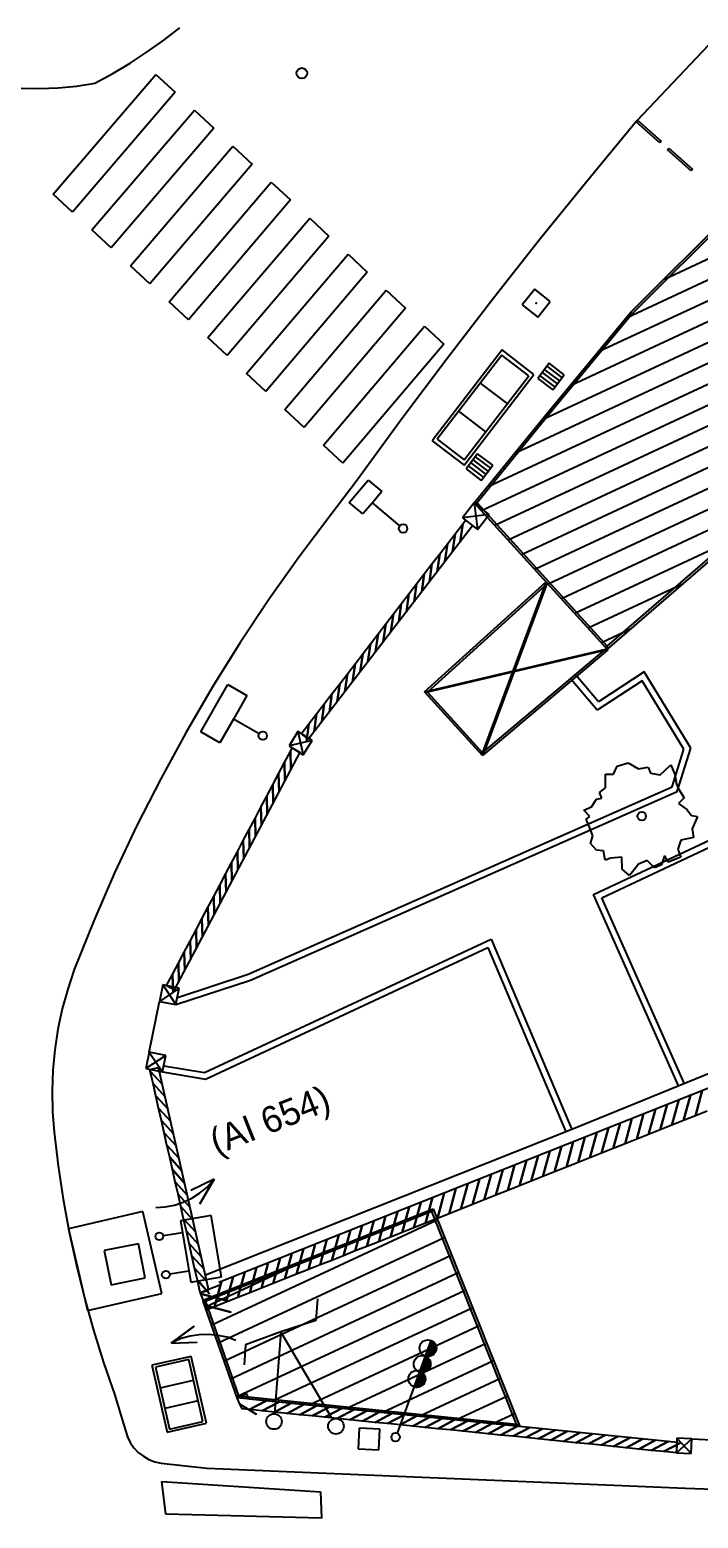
# Model space of a CAD drawing. Extents: x -215 to 206, y -120 to -34.
# Drawn here: x -129.6 to -116.89, y -83.62 to -55.29 of the extents above; entities that cross this region are included whole.
import ezdxf
from ezdxf.enums import TextEntityAlignment as Align

# ---------------------------------------------------------------- set-up
doc = ezdxf.new("R2010")
doc.units = 0
doc.header["$MEASUREMENT"] = 0
doc.layers.add('TOP$BATI', color=7, linetype='CONTINUOUS')
doc.styles.add('txt', font='TXT', dxfattribs={"height": 0.2})

msp = doc.modelspace()

# ---------------------------------------------------------------- linework, layer by layer
at = {"layer": 'TOP$BATI', "color": 7, "linetype": 'Continuous'}
for p, q in [((-112.77, -51.422, 999.079), (-118.055, -57.025, 999.079)), ((-127.364, -55.713, 999.996), (-127.048, -55.489, 999.996)), ((-127.048, -55.489, 999.996), (-126.742, -55.252, 999.996)), ((-127.689, -55.924, 999.996), (-127.364, -55.713, 999.996)), ((-128.021, -56.123, 999.996), (-127.689, -55.924, 999.996)), ((-129.154, -58.418, 991.352), (-127.198, -56.14, 991.352)), ((-129.059, -56.396, 999.996), (-128.709, -56.363, 999.996)), ((-128.709, -56.363, 999.996), (-128.361, -56.308, 999.996)), ((-128.361, -56.308, 999.996), (-128.021, -56.123, 999.996)), ((-127.198, -56.14, 991.352), (-126.833, -56.481, 991.352)), ((-118.173, -60.669, 991.352), (-113.8, -56.295, 991.352)), ((-113.801, -56.352, 991.352), (-118.143, -60.696, 991.352)), ((-129.763, -56.399, 999.996), (-129.411, -56.408, 999.996)), ((-129.411, -56.408, 999.996), (-129.059, -56.396, 999.996)), ((-126.833, -56.481, 991.352), (-128.786, -58.76, 991.352)), ((-117.53, -60.035, 991.352), (-110.12, -56.58, 991.352)), ((-128.419, -59.101, 991.352), (-126.467, -56.823, 991.352)), ((-126.467, -56.823, 991.352), (-126.101, -57.164, 991.352)), ((-118.24, -60.764, 991.352), (-109.938, -56.893, 991.352)), ((-126.101, -57.164, 991.352), (-128.051, -59.443, 991.352)), ((-118.055, -57.025, 999.079), (-118.976, -58.137, 999.079)), ((-118.773, -61.41, 991.352), (-109.757, -57.205, 991.352)), ((-118.068, -57.04, 999.506), (-118.041, -57.011, 999.506)), ((-117.62, -57.44, 999.506), (-118.068, -57.04, 999.506)), ((-118.041, -57.011, 999.506), (-117.594, -57.41, 999.506)), ((-117.594, -57.41, 999.506), (-117.62, -57.44, 999.506)), ((-127.684, -59.784, 991.352), (-125.736, -57.506, 991.352)), ((-125.736, -57.506, 991.352), (-125.37, -57.847, 991.352)), ((-119.306, -62.055, 991.352), (-109.576, -57.518, 991.352)), ((-117.471, -57.573, 996.709), (-117.444, -57.543, 996.709)), ((-117.023, -57.972, 996.709), (-117.471, -57.573, 996.709)), ((-117.444, -57.543, 996.709), (-116.996, -57.942, 996.709)), ((-125.37, -57.847, 991.352), (-127.317, -60.126, 991.352)), ((-119.839, -62.701, 991.352), (-109.727, -57.985, 991.352)), ((-116.996, -57.942, 996.709), (-117.023, -57.972, 996.709)), ((-126.949, -60.467, 991.352), (-125.005, -58.188, 991.352)), ((-125.005, -58.188, 991.352), (-124.639, -58.53, 991.352)), ((-118.976, -58.137, 999.079), (-119.884, -59.26, 999.079)), ((-128.786, -58.76, 991.352), (-129.154, -58.418, 991.352)), ((-124.639, -58.53, 991.352), (-126.582, -60.809, 991.352)), ((-126.214, -61.15, 991.352), (-124.274, -58.873, 991.352)), ((-124.274, -58.873, 991.352), (-123.911, -59.216, 991.352)), ((-120.36, -63.341, 991.352), (-110.511, -58.748, 991.352)), ((-128.051, -59.443, 991.352), (-128.419, -59.101, 991.352)), ((-123.911, -59.216, 991.352), (-125.847, -61.491, 991.352)), ((-119.884, -59.26, 999.079), (-120.777, -60.394, 999.079)), ((-125.48, -61.833, 991.352), (-123.547, -59.559, 991.352)), ((-123.547, -59.559, 991.352), (-123.183, -59.903, 991.352)), ((-120.881, -63.981, 991.352), (-111.295, -59.511, 991.352)), ((-127.317, -60.126, 991.352), (-127.684, -59.784, 991.352)), ((-123.183, -59.903, 991.352), (-125.112, -62.174, 991.352)), ((-120.995, -64.431, 991.352), (-111.252, -59.888, 991.352)), ((-124.745, -62.516, 991.352), (-122.819, -60.246, 991.352)), ((-122.819, -60.246, 991.352), (-122.456, -60.59, 991.352)), ((-120.742, -64.711, 991.352), (-111.118, -60.223, 991.352)), ((-119.997, -60.226, 999.755), (-120.234, -60.523, 999.755)), ((-119.7, -60.464, 999.755), (-119.997, -60.226, 999.755)), ((-126.582, -60.809, 991.352), (-126.949, -60.467, 991.352)), ((-122.456, -60.59, 991.352), (-124.378, -62.857, 991.352)), ((-120.777, -60.394, 999.079), (-121.656, -61.539, 999.079)), ((-120.488, -64.99, 991.352), (-110.984, -60.558, 991.352)), ((-120.234, -60.523, 999.755), (-119.938, -60.761, 999.755)), ((-119.938, -60.761, 999.755), (-119.7, -60.464, 999.755)), ((-120.235, -65.269, 991.352), (-110.85, -60.892, 991.352)), ((-119.81, -62.651, 991.352), (-118.173, -60.669, 991.352)), ((-118.143, -60.696, 991.352), (-119.779, -62.677, 991.352)), ((-118.173, -60.669, 991.352), (-118.143, -60.696, 991.352)), ((-118.143, -60.696, 991.352), (-118.173, -60.669, 991.352)), ((-125.847, -61.491, 991.352), (-126.214, -61.15, 991.352)), ((-124.01, -63.199, 991.352), (-122.092, -60.933, 991.352)), ((-122.092, -60.933, 991.352), (-121.728, -61.276, 991.352)), ((-121.728, -61.276, 991.352), (-123.643, -63.54, 991.352)), ((-120.616, -61.384, 999.741), (-121.945, -63.112, 999.741)), ((-120.013, -61.848, 999.741), (-120.616, -61.384, 999.741)), ((-119.982, -65.548, 991.352), (-110.716, -61.227, 991.352)), ((-121.656, -61.539, 999.079), (-122.521, -62.695, 999.079)), ((-120.621, -61.482, 999.741), (-121.851, -63.082, 999.741)), ((-120.106, -61.878, 999.741), (-120.621, -61.482, 999.741)), ((-119.722, -61.637, 999.809), (-119.94, -61.926, 999.809)), ((-119.521, -61.971, 999.809), (-119.81, -61.753, 999.809)), ((-119.766, -61.695, 999.809), (-119.477, -61.913, 999.809)), ((-119.434, -61.855, 999.809), (-119.722, -61.637, 999.809)), ((-125.112, -62.174, 991.352), (-125.48, -61.833, 991.352)), ((-121.341, -63.575, 999.741), (-120.013, -61.848, 999.741)), ((-121.336, -63.478, 999.741), (-120.106, -61.878, 999.741)), ((-121.031, -62.015, 999.741), (-120.516, -62.411, 999.741)), ((-119.94, -61.926, 999.809), (-119.652, -62.144, 999.809)), ((-119.62, -62.077, 999.809), (-119.897, -61.868, 999.809)), ((-119.853, -61.81, 999.809), (-119.576, -62.02, 999.809)), ((-119.652, -62.144, 999.809), (-119.434, -61.855, 999.809)), ((-124.378, -62.857, 991.352), (-124.745, -62.516, 991.352)), ((-120.926, -62.944, 999.741), (-121.441, -62.548, 999.741)), ((-122.521, -62.695, 999.079), (-123.372, -63.862, 999.079)), ((-121.146, -64.294, 991.352), (-119.81, -62.651, 991.352)), ((-119.779, -62.677, 991.352), (-121.093, -64.292, 991.352)), ((-119.81, -62.651, 991.352), (-119.779, -62.677, 991.352)), ((-119.779, -62.677, 991.352), (-119.81, -62.651, 991.352)), ((-121.945, -63.112, 999.741), (-121.341, -63.575, 999.741)), ((-121.851, -63.082, 999.741), (-121.336, -63.478, 999.741)), ((-123.643, -63.54, 991.352), (-124.01, -63.199, 991.352)), ((-121.083, -63.36, 999.831), (-121.301, -63.649, 999.831)), ((-121.126, -63.417, 999.831), (-120.837, -63.635, 999.831)), ((-120.794, -63.578, 999.831), (-121.083, -63.36, 999.831)), ((-119.729, -65.827, 991.352), (-114.22, -63.259, 991.352)), ((-114.195, -63.244, 991.352), (-118.62, -67.078, 991.352)), ((-118.617, -67.023, 991.352), (-114.179, -63.177, 991.352)), ((-121.301, -63.649, 999.831), (-121.012, -63.867, 999.831)), ((-120.98, -63.8, 999.831), (-121.257, -63.591, 999.831)), ((-121.213, -63.533, 999.831), (-120.936, -63.742, 999.831)), ((-120.881, -63.693, 999.831), (-121.17, -63.475, 999.831)), ((-121.012, -63.867, 999.831), (-120.794, -63.578, 999.831)), ((-123.372, -63.862, 999.079), (-123.875, -64.525, 999.079)), ((-123.522, -64.287, 999.861), (-123.161, -63.859, 999.861)), ((-123.161, -63.859, 999.861), (-122.901, -64.078, 999.861)), ((-123.262, -64.506, 999.861), (-123.522, -64.287, 999.861)), ((-123.081, -64.292, 999.861), (-123.262, -64.506, 999.861)), ((-122.901, -64.078, 999.861), (-123.081, -64.292, 999.861)), ((-122.561, -64.73, 999.861), (-123.081, -64.292, 999.861)), ((-121.146, -64.294, 999.913), (-121.37, -64.577, 999.913)), ((-121.146, -64.294, 991.352), (-121.093, -64.292, 991.352)), ((-121.093, -64.292, 991.352), (-121.146, -64.294, 991.352)), ((-120.863, -64.518, 999.913), (-121.146, -64.294, 999.913)), ((-121.146, -64.294, 999.913), (-121.087, -64.801, 999.913)), ((-118.62, -67.078, 991.352), (-121.146, -64.294, 991.352)), ((-121.093, -64.292, 991.352), (-118.617, -67.023, 991.352)), ((-119.476, -66.106, 991.352), (-115.213, -64.118, 991.352)), ((-123.875, -64.525, 999.079), (-124.475, -65.321, 999.079)), ((-120.863, -64.518, 999.913), (-121.37, -64.577, 999.913)), ((-121.37, -64.577, 999.913), (-121.087, -64.801, 999.913)), ((-121.087, -64.801, 999.913), (-120.863, -64.518, 999.913)), ((-121.087, -64.801, 999.913), (-120.863, -64.518, 999.913)), ((-124.302, -68.791, 999.953), (-121.179, -64.728, 999.953)), ((-121.511, -64.882, 999.953), (-121.365, -64.691, 999.953)), ((-121.365, -64.691, 999.953), (-121.413, -65.033, 999.953)), ((-121.413, -65.033, 999.953), (-121.365, -64.691, 999.953)), ((-121.365, -64.691, 999.953), (-121.314, -64.624, 999.953)), ((-121.314, -64.624, 999.913), (-121.179, -64.728, 999.913)), ((-121.804, -65.262, 999.953), (-121.658, -65.072, 999.953)), ((-121.658, -65.072, 999.953), (-121.706, -65.413, 999.953)), ((-121.706, -65.413, 999.953), (-121.658, -65.072, 999.953)), ((-121.658, -65.072, 999.953), (-121.511, -64.882, 999.953)), ((-121.511, -64.882, 999.953), (-121.56, -65.223, 999.953)), ((-121.56, -65.223, 999.953), (-121.511, -64.882, 999.953)), ((-119.223, -66.386, 991.352), (-116.205, -64.979, 991.352)), ((-124.475, -65.321, 999.079), (-125.051, -66.134, 999.079)), ((-121.95, -65.452, 999.953), (-121.804, -65.262, 999.953)), ((-121.804, -65.262, 999.953), (-121.852, -65.604, 999.953)), ((-121.852, -65.604, 999.953), (-121.804, -65.262, 999.953)), ((-122.243, -65.833, 999.953), (-122.097, -65.643, 999.953)), ((-122.097, -65.643, 999.953), (-122.145, -65.984, 999.953)), ((-122.145, -65.984, 999.953), (-122.097, -65.643, 999.953)), ((-122.097, -65.643, 999.953), (-121.95, -65.452, 999.953)), ((-121.95, -65.452, 999.953), (-121.998, -65.794, 999.953)), ((-121.998, -65.794, 999.953), (-121.95, -65.452, 999.953)), ((-122.389, -66.023, 999.953), (-122.243, -65.833, 999.953)), ((-122.243, -65.833, 999.953), (-122.291, -66.175, 999.953)), ((-122.291, -66.175, 999.953), (-122.243, -65.833, 999.953)), ((-122.09, -67.893, 991.352), (-119.781, -65.799, 991.352)), ((-119.754, -65.828, 991.352), (-122.033, -67.896, 991.352)), ((-120.998, -69.074, 991.352), (-119.776, -65.81, 991.352)), ((-119.758, -65.817, 991.352), (-120.979, -69.081, 991.352)), ((-119.781, -65.799, 991.352), (-119.754, -65.828, 991.352)), ((-119.776, -65.81, 991.352), (-119.758, -65.817, 991.352)), ((-118.969, -66.665, 991.352), (-117.198, -65.839, 991.352)), ((-125.051, -66.134, 999.079), (-125.603, -66.963, 999.079)), ((-122.681, -66.404, 999.953), (-122.535, -66.214, 999.953)), ((-122.535, -66.214, 999.953), (-122.583, -66.555, 999.953)), ((-122.583, -66.555, 999.953), (-122.535, -66.214, 999.953)), ((-122.535, -66.214, 999.953), (-122.389, -66.023, 999.953)), ((-122.389, -66.023, 999.953), (-122.437, -66.365, 999.953)), ((-122.437, -66.365, 999.953), (-122.389, -66.023, 999.953)), ((-122.828, -66.594, 999.953), (-122.681, -66.404, 999.953)), ((-122.681, -66.404, 999.953), (-122.73, -66.745, 999.953)), ((-122.73, -66.745, 999.953), (-122.681, -66.404, 999.953)), ((-123.12, -66.975, 999.953), (-122.974, -66.785, 999.953)), ((-122.974, -66.785, 999.953), (-123.022, -67.126, 999.953)), ((-123.022, -67.126, 999.953), (-122.974, -66.785, 999.953)), ((-122.974, -66.785, 999.953), (-122.828, -66.594, 999.953)), ((-122.828, -66.594, 999.953), (-122.876, -66.936, 999.953)), ((-122.876, -66.936, 999.953), (-122.828, -66.594, 999.953)), ((-118.716, -66.944, 991.352), (-118.19, -66.699, 991.352)), ((-125.603, -66.963, 999.079), (-126.13, -67.809, 999.079)), ((-123.267, -67.165, 999.953), (-123.12, -66.975, 999.953)), ((-123.12, -66.975, 999.953), (-123.168, -67.316, 999.953)), ((-123.168, -67.316, 999.953), (-123.12, -66.975, 999.953)), ((-122.064, -67.885, 991.352), (-118.622, -67.069, 991.352)), ((-118.618, -67.088, 991.352), (-122.059, -67.904, 991.352)), ((-118.607, -67.094, 991.352), (-120.99, -69.105, 991.352)), ((-120.987, -69.05, 991.352), (-118.633, -67.063, 991.352)), ((-118.633, -67.063, 991.352), (-118.607, -67.094, 991.352)), ((-118.622, -67.069, 991.352), (-118.618, -67.088, 991.352)), ((-118.62, -67.078, 991.352), (-118.617, -67.023, 991.352)), ((-118.617, -67.023, 991.352), (-118.62, -67.078, 991.352)), ((-123.559, -67.546, 999.953), (-123.413, -67.355, 999.953)), ((-123.413, -67.355, 999.953), (-123.461, -67.697, 999.953)), ((-123.461, -67.697, 999.953), (-123.413, -67.355, 999.953)), ((-123.413, -67.355, 999.953), (-123.267, -67.165, 999.953)), ((-123.267, -67.165, 999.953), (-123.315, -67.507, 999.953)), ((-123.315, -67.507, 999.953), (-123.267, -67.165, 999.953)), ((-123.705, -67.736, 999.953), (-123.559, -67.546, 999.953)), ((-123.559, -67.546, 999.953), (-123.607, -67.887, 999.953)), ((-123.607, -67.887, 999.953), (-123.559, -67.546, 999.953)), ((-118.807, -68.24, 1000.041), (-119.302, -67.654, 1000.041)), ((-118.784, -68.082, 1000.041), (-119.21, -67.577, 1000.041)), ((-117.953, -67.68, 1000.041), (-118.807, -68.24, 1000.041)), ((-117.915, -67.512, 1000.041), (-118.784, -68.082, 1000.041)), ((-117.16, -68.979, 1000.041), (-117.953, -67.68, 1000.041)), ((-117.03, -68.963, 1000.041), (-117.915, -67.512, 1000.041)), ((-126.13, -67.809, 999.079), (-126.632, -68.669, 999.079)), ((-126.348, -68.654, 999.932), (-125.832, -67.75, 999.932)), ((-125.832, -67.75, 999.932), (-125.468, -67.958, 999.932)), ((-125.468, -67.958, 999.932), (-125.725, -68.41, 999.932)), ((-123.998, -68.117, 999.953), (-123.852, -67.926, 999.953)), ((-123.852, -67.926, 999.953), (-123.9, -68.268, 999.953)), ((-123.9, -68.268, 999.953), (-123.852, -67.926, 999.953)), ((-123.852, -67.926, 999.953), (-123.705, -67.736, 999.953)), ((-123.705, -67.736, 999.953), (-123.753, -68.077, 999.953)), ((-123.753, -68.077, 999.953), (-123.705, -67.736, 999.953)), ((-122.033, -67.896, 991.352), (-122.09, -67.893, 991.352)), ((-120.99, -69.105, 991.352), (-122.09, -67.893, 991.352)), ((-122.09, -67.893, 991.352), (-122.033, -67.896, 991.352)), ((-122.059, -67.904, 991.352), (-122.064, -67.885, 991.352)), ((-122.033, -67.896, 991.352), (-120.987, -69.05, 991.352)), ((-124.144, -68.307, 999.953), (-123.998, -68.117, 999.953)), ((-123.998, -68.117, 999.953), (-124.046, -68.458, 999.953)), ((-124.046, -68.458, 999.953), (-123.998, -68.117, 999.953)), ((-125.725, -68.41, 999.932), (-125.983, -68.862, 999.932)), ((-125.239, -68.688, 999.932), (-125.725, -68.41, 999.932)), ((-124.437, -68.687, 999.953), (-124.29, -68.497, 999.953)), ((-124.29, -68.497, 999.953), (-124.338, -68.839, 999.953)), ((-124.338, -68.839, 999.953), (-124.29, -68.497, 999.953)), ((-124.29, -68.497, 999.953), (-124.144, -68.307, 999.953)), ((-124.144, -68.307, 999.953), (-124.192, -68.648, 999.953)), ((-124.192, -68.648, 999.953), (-124.144, -68.307, 999.953)), ((-126.632, -68.669, 999.079), (-127.109, -69.544, 999.079)), ((-125.983, -68.862, 999.932), (-126.348, -68.654, 999.932)), ((-124.499, -68.648, 999.953), (-124.668, -68.919, 999.953)), ((-124.229, -68.817, 999.953), (-124.668, -68.919, 999.953)), ((-124.229, -68.817, 999.953), (-124.499, -68.648, 999.953)), ((-124.499, -68.648, 999.953), (-124.398, -69.087, 999.953)), ((-124.437, -68.687, 999.953), (-124.302, -68.791, 999.953)), ((-124.398, -69.087, 999.953), (-124.229, -68.817, 999.953)), ((-124.398, -69.087, 999.953), (-124.229, -68.817, 999.953)), ((-126.846, -73.561, 1000.041), (-124.458, -69.038, 1000.041)), ((-124.755, -69.237, 1000.041), (-124.643, -69.025, 1000.041)), ((-124.668, -68.919, 999.953), (-124.398, -69.087, 999.953)), ((-124.643, -69.025, 1000.041), (-124.608, -68.959, 1000.041)), ((-124.643, -69.025, 1000.041), (-124.632, -69.369, 1000.041)), ((-124.632, -69.369, 1000.041), (-124.643, -69.025, 1000.041)), ((-124.608, -68.959, 999.991), (-124.458, -69.038, 999.991)), ((-120.979, -69.081, 991.352), (-120.998, -69.074, 991.352)), ((-120.987, -69.05, 991.352), (-120.99, -69.105, 991.352)), ((-120.99, -69.105, 991.352), (-120.987, -69.05, 991.352)), ((-117.385, -69.701, 1000.041), (-117.16, -68.979, 1000.041)), ((-117.287, -69.789, 1000.041), (-117.03, -68.963, 1000.041)), ((-124.867, -69.449, 1000.041), (-124.755, -69.237, 1000.041)), ((-124.755, -69.237, 1000.041), (-124.745, -69.581, 1000.041)), ((-124.745, -69.581, 1000.041), (-124.755, -69.237, 1000.041)), ((-118.497, -69.459, 999.938), (-118.431, -69.303, 999.938)), ((-118.431, -69.303, 999.938), (-118.219, -69.24, 999.938)), ((-118.219, -69.24, 999.938), (-118.022, -69.354, 999.938)), ((-118.022, -69.354, 999.938), (-117.84, -69.324, 999.938)), ((-117.84, -69.324, 999.938), (-117.795, -69.436, 999.938)), ((-117.61, -69.469, 999.938), (-117.532, -69.395, 999.938)), ((-117.532, -69.395, 999.938), (-117.406, -69.279, 999.938)), ((-117.406, -69.279, 999.938), (-117.331, -69.465, 999.938)), ((-127.109, -69.544, 999.079), (-127.56, -70.433, 999.079)), ((-125.091, -69.873, 1000.041), (-124.979, -69.661, 1000.041)), ((-124.979, -69.661, 1000.041), (-124.867, -69.449, 1000.041)), ((-124.979, -69.661, 1000.041), (-124.969, -70.006, 1000.041)), ((-124.969, -70.006, 1000.041), (-124.979, -69.661, 1000.041)), ((-124.867, -69.449, 1000.041), (-124.856, -69.794, 1000.041)), ((-124.856, -69.794, 1000.041), (-124.867, -69.449, 1000.041)), ((-118.877, -71.749, 999.985), (-114.035, -69.468, 999.985)), ((-118.72, -71.808, 999.985), (-113.987, -69.578, 999.985)), ((-118.653, -69.608, 999.938), (-118.65, -69.456, 999.938)), ((-118.653, -69.716, 999.938), (-118.653, -69.608, 999.938)), ((-118.65, -69.456, 999.938), (-118.497, -69.459, 999.938)), ((-117.795, -69.436, 999.938), (-117.61, -69.469, 999.938)), ((-117.331, -69.465, 999.938), (-117.301, -69.647, 999.938)), ((-117.301, -69.647, 999.938), (-117.264, -69.739, 999.938)), ((-125.444, -73.263, 1000.041), (-117.385, -69.701, 1000.041)), ((-125.401, -73.375, 1000.041), (-117.287, -69.789, 1000.041)), ((-125.203, -70.086, 1000.041), (-125.091, -69.873, 1000.041)), ((-125.091, -69.873, 1000.041), (-125.081, -70.218, 1000.041)), ((-125.081, -70.218, 1000.041), (-125.091, -69.873, 1000.041)), ((-118.916, -70.08, 999.938), (-118.823, -69.935, 999.938)), ((-118.823, -69.935, 999.938), (-118.723, -69.916, 999.938)), ((-118.768, -69.805, 999.938), (-118.653, -69.716, 999.938)), ((-118.723, -69.916, 999.938), (-118.768, -69.805, 999.938)), ((-117.264, -69.739, 999.938), (-117.152, -69.91, 999.938)), ((-117.152, -69.91, 999.938), (-117.26, -70.018, 999.938)), ((-125.315, -70.298, 1000.041), (-125.203, -70.086, 1000.041)), ((-125.203, -70.086, 1000.041), (-125.193, -70.43, 1000.041)), ((-125.193, -70.43, 1000.041), (-125.203, -70.086, 1000.041)), ((-119.064, -70.14, 999.938), (-118.916, -70.08, 999.938)), ((-118.949, -70.266, 999.938), (-119.064, -70.14, 999.938)), ((-117.26, -70.018, 999.938), (-117.107, -70.129, 999.938)), ((-117.107, -70.129, 999.938), (-117.018, -70.244, 999.938)), ((-117.018, -70.244, 999.938), (-116.903, -70.263, 999.938)), ((-127.56, -70.433, 999.079), (-127.984, -71.334, 999.079)), ((-125.539, -70.722, 1000.041), (-125.427, -70.51, 1000.041)), ((-125.427, -70.51, 1000.041), (-125.315, -70.298, 1000.041)), ((-125.427, -70.51, 1000.041), (-125.417, -70.855, 1000.041)), ((-125.417, -70.855, 1000.041), (-125.427, -70.51, 1000.041)), ((-125.315, -70.298, 1000.041), (-125.305, -70.642, 1000.041)), ((-125.305, -70.642, 1000.041), (-125.315, -70.298, 1000.041)), ((-119.016, -70.314, 999.938), (-118.949, -70.266, 999.938)), ((-118.941, -70.5, 999.938), (-119.016, -70.314, 999.938)), ((-118.889, -70.63, 999.938), (-118.941, -70.5, 999.938)), ((-116.903, -70.263, 999.938), (-117.003, -70.497, 999.938)), ((-117.003, -70.497, 999.938), (-116.98, -70.66, 999.938)), ((-125.651, -70.934, 1000.041), (-125.539, -70.722, 1000.041)), ((-125.539, -70.722, 1000.041), (-125.529, -71.067, 1000.041)), ((-125.529, -71.067, 1000.041), (-125.539, -70.722, 1000.041)), ((-118.937, -70.778, 999.938), (-118.889, -70.63, 999.938)), ((-118.822, -70.904, 999.938), (-118.937, -70.778, 999.938)), ((-117.218, -70.712, 999.938), (-117.277, -70.887, 999.938)), ((-116.98, -70.66, 999.938), (-117.218, -70.712, 999.938)), ((-125.763, -71.147, 1000.041), (-125.651, -70.934, 1000.041)), ((-125.651, -70.934, 1000.041), (-125.641, -71.279, 1000.041)), ((-125.641, -71.279, 1000.041), (-125.651, -70.934, 1000.041)), ((-118.688, -70.915, 999.938), (-118.822, -70.904, 999.938)), ((-118.658, -71.097, 999.938), (-118.688, -70.915, 999.938)), ((-118.547, -71.053, 999.938), (-118.658, -71.097, 999.938)), ((-118.339, -71.034, 999.938), (-118.547, -71.053, 999.938)), ((-118.331, -71.268, 999.938), (-118.339, -71.034, 999.938)), ((-117.859, -71.1, 999.938), (-118.026, -71.167, 999.938)), ((-117.718, -71.237, 999.938), (-117.859, -71.1, 999.938)), ((-117.529, -71.01, 999.938), (-117.588, -71.185, 999.938)), ((-117.458, -71.133, 999.938), (-117.529, -71.01, 999.938)), ((-117.217, -71.035, 999.938), (-117.458, -71.133, 999.938)), ((-117.277, -70.887, 999.938), (-117.217, -71.035, 999.938)), ((-127.984, -71.334, 999.079), (-128.382, -72.248, 999.079)), ((-125.987, -71.571, 1000.041), (-125.875, -71.359, 1000.041)), ((-125.875, -71.359, 1000.041), (-125.763, -71.147, 1000.041)), ((-125.875, -71.359, 1000.041), (-125.865, -71.704, 1000.041)), ((-125.865, -71.704, 1000.041), (-125.875, -71.359, 1000.041)), ((-125.763, -71.147, 1000.041), (-125.753, -71.492, 1000.041)), ((-125.753, -71.492, 1000.041), (-125.763, -71.147, 1000.041)), ((-118.197, -71.386, 999.938), (-118.331, -71.268, 999.938)), ((-118.138, -71.319, 999.938), (-118.197, -71.386, 999.938)), ((-118.026, -71.167, 999.938), (-118.138, -71.319, 999.938)), ((-117.588, -71.185, 999.938), (-117.718, -71.237, 999.938)), ((-126.1, -71.784, 1000.041), (-125.987, -71.571, 1000.041)), ((-125.987, -71.571, 1000.041), (-125.977, -71.916, 1000.041)), ((-125.977, -71.916, 1000.041), (-125.987, -71.571, 1000.041)), ((-126.211, -71.996, 1000.041), (-126.1, -71.784, 1000.041)), ((-126.1, -71.784, 1000.041), (-126.089, -72.128, 1000.041)), ((-126.089, -72.128, 1000.041), (-126.1, -71.784, 1000.041)), ((-117.259, -75.402, 999.985), (-118.877, -71.749, 999.985)), ((-117.149, -75.353, 999.985), (-118.72, -71.808, 999.985)), ((-126.436, -72.42, 1000.041), (-126.324, -72.208, 1000.041)), ((-126.324, -72.208, 1000.041), (-126.211, -71.996, 1000.041)), ((-126.324, -72.208, 1000.041), (-126.313, -72.553, 1000.041)), ((-126.313, -72.553, 1000.041), (-126.324, -72.208, 1000.041)), ((-126.211, -71.996, 1000.041), (-126.201, -72.34, 1000.041)), ((-126.201, -72.34, 1000.041), (-126.211, -71.996, 1000.041)), ((-108.615, -72.217, 991.352), (-126.003, -79.134, 991.352)), ((-128.382, -72.248, 999.079), (-128.752, -73.172, 999.079)), ((-126.548, -72.633, 1000.041), (-126.436, -72.42, 1000.041)), ((-126.436, -72.42, 1000.041), (-126.425, -72.765, 1000.041)), ((-126.425, -72.765, 1000.041), (-126.436, -72.42, 1000.041)), ((-126.66, -72.845, 1000.041), (-126.548, -72.633, 1000.041)), ((-126.548, -72.633, 1000.041), (-126.537, -72.977, 1000.041)), ((-126.537, -72.977, 1000.041), (-126.548, -72.633, 1000.041)), ((-126.276, -75.137, 1000.041), (-120.825, -72.597, 1000.041)), ((-126.259, -75.261, 1000.041), (-120.887, -72.758, 1000.041)), ((-120.887, -72.758, 1000.041), (-119.403, -76.265, 1000.041)), ((-120.825, -72.597, 1000.041), (-119.293, -76.219, 1000.041)), ((-126.884, -73.269, 1000.041), (-126.772, -73.057, 1000.041)), ((-126.772, -73.057, 1000.041), (-126.66, -72.845, 1000.041)), ((-126.772, -73.057, 1000.041), (-126.762, -73.402, 1000.041)), ((-126.762, -73.402, 1000.041), (-126.772, -73.057, 1000.041)), ((-126.66, -72.845, 1000.041), (-126.65, -73.189, 1000.041)), ((-126.65, -73.189, 1000.041), (-126.66, -72.845, 1000.041)), ((-128.752, -73.172, 999.079), (-128.877, -73.546, 999.079)), ((-126.996, -73.481, 1000.041), (-126.884, -73.269, 1000.041)), ((-126.884, -73.269, 1000.041), (-126.874, -73.614, 1000.041)), ((-126.874, -73.614, 1000.041), (-126.884, -73.269, 1000.041)), ((-126.791, -73.708, 1000.041), (-125.444, -73.263, 1000.041)), ((-128.877, -73.546, 999.079), (-128.981, -73.926, 999.079)), ((-127.07, -73.467, 1000.041), (-127.132, -73.781, 1000.041)), ((-126.755, -73.529, 1000.041), (-127.132, -73.781, 1000.041)), ((-126.755, -73.529, 1000.041), (-127.07, -73.467, 1000.041)), ((-127.07, -73.467, 1000.041), (-126.818, -73.844, 1000.041)), ((-126.996, -73.481, 1000.041), (-126.846, -73.561, 1000.041)), ((-126.818, -73.844, 1000.041), (-125.401, -73.375, 1000.041)), ((-126.818, -73.844, 1000.041), (-126.755, -73.529, 1000.041)), ((-126.818, -73.844, 1000.041), (-126.755, -73.529, 1000.041)), ((-128.981, -73.926, 999.079), (-129.062, -74.312, 999.079)), ((-127.325, -74.748, 1000.041), (-127.132, -73.781, 1000.041)), ((-127.132, -73.781, 1000.041), (-126.818, -73.844, 1000.041)), ((-113.261, -73.764, 991.352), (-119.293, -76.219, 991.352)), ((-129.062, -74.312, 999.079), (-129.122, -74.701, 999.079)), ((-129.122, -74.701, 999.079), (-129.159, -75.093, 999.079)), ((-127.325, -74.748, 1000.041), (-127.388, -75.062, 1000.041)), ((-127.011, -74.81, 1000.041), (-127.325, -74.748, 1000.041)), ((-127.325, -74.748, 1000.041), (-127.074, -75.124, 1000.041)), ((-127.011, -74.81, 1000.041), (-127.388, -75.062, 1000.041)), ((-127.388, -75.062, 1000.041), (-127.074, -75.124, 1000.041)), ((-127.314, -75.077, 1000.041), (-127.148, -75.039, 1000.041)), ((-126.191, -79.287, 999.906), (-127.148, -75.039, 999.906)), ((-127.074, -75.124, 1000.041), (-127.011, -74.81, 1000.041)), ((-127.074, -75.124, 1000.041), (-127.011, -74.81, 1000.041)), ((-127.05, -75.007, 1000.041), (-126.276, -75.137, 1000.041)), ((-129.159, -75.093, 999.079), (-129.173, -75.487, 999.079)), ((-127.306, -75.11, 999.906), (-127.314, -75.077, 999.906)), ((-127.253, -75.344, 999.906), (-127.306, -75.11, 999.906)), ((-127.306, -75.11, 999.906), (-127.074, -75.365, 999.906)), ((-127.074, -75.365, 999.906), (-127.306, -75.11, 999.906)), ((-127.201, -75.578, 999.906), (-127.253, -75.344, 999.906)), ((-127.253, -75.344, 999.906), (-127.022, -75.6, 999.906)), ((-127.022, -75.6, 999.906), (-127.253, -75.344, 999.906)), ((-127.073, -75.124, 1000.041), (-126.259, -75.261, 1000.041)), ((-129.173, -75.487, 999.079), (-129.166, -75.881, 999.079)), ((-127.148, -75.812, 999.906), (-127.201, -75.578, 999.906)), ((-127.201, -75.578, 999.906), (-126.969, -75.834, 999.906)), ((-126.969, -75.834, 999.906), (-127.201, -75.578, 999.906)), ((-129.166, -75.881, 999.079), (-129.135, -76.273, 999.079)), ((-127.095, -76.047, 999.906), (-127.148, -75.812, 999.906)), ((-127.148, -75.812, 999.906), (-126.916, -76.068, 999.906)), ((-126.916, -76.068, 999.906), (-127.148, -75.812, 999.906)), ((-127.043, -76.281, 999.906), (-127.095, -76.047, 999.906)), ((-127.095, -76.047, 999.906), (-126.864, -76.302, 999.906)), ((-126.864, -76.302, 999.906), (-127.095, -76.047, 999.906)), ((-129.135, -76.273, 999.079), (-129.058, -76.91, 999.079)), ((-126.99, -76.515, 999.906), (-127.043, -76.281, 999.906)), ((-127.043, -76.281, 999.906), (-126.811, -76.536, 999.906)), ((-126.811, -76.536, 999.906), (-127.043, -76.281, 999.906)), ((-119.293, -76.219, 991.352), (-126.258, -78.99, 991.352)), ((-126.937, -76.749, 999.906), (-126.99, -76.515, 999.906)), ((-126.99, -76.515, 999.906), (-126.758, -76.77, 999.906)), ((-126.758, -76.77, 999.906), (-126.99, -76.515, 999.906)), ((-126.884, -76.983, 999.906), (-126.937, -76.749, 999.906)), ((-126.937, -76.749, 999.906), (-126.705, -77.004, 999.906)), ((-126.705, -77.004, 999.906), (-126.937, -76.749, 999.906)), ((-129.058, -76.91, 999.079), (-128.962, -77.544, 999.079)), ((-126.832, -77.217, 999.906), (-126.884, -76.983, 999.906)), ((-126.884, -76.983, 999.906), (-126.653, -77.239, 999.906)), ((-126.653, -77.239, 999.906), (-126.884, -76.983, 999.906)), ((-126.779, -77.452, 999.906), (-126.832, -77.217, 999.906)), ((-126.832, -77.217, 999.906), (-126.6, -77.473, 999.906)), ((-126.6, -77.473, 999.906), (-126.832, -77.217, 999.906)), ((-126.094, -77.166, 991.352), (-126.538, -77.383, 991.352)), ((-126.368, -77.433, 991.352), (-126.229, -77.323, 991.352)), ((-126.094, -77.166, 991.352), (-126.365, -77.635, 991.352)), ((-126.365, -77.635, 991.352), (-126.094, -77.166, 991.352)), ((-126.229, -77.323, 991.352), (-126.094, -77.166, 991.352)), ((-128.962, -77.544, 999.079), (-128.846, -78.174, 999.079)), ((-126.848, -77.657, 991.352), (-126.68, -77.601, 991.352)), ((-126.726, -77.686, 999.906), (-126.779, -77.452, 999.906)), ((-126.779, -77.452, 999.906), (-126.547, -77.707, 999.906)), ((-126.547, -77.707, 999.906), (-126.779, -77.452, 999.906)), ((-126.68, -77.601, 991.352), (-126.519, -77.526, 991.352)), ((-126.519, -77.526, 991.352), (-126.368, -77.433, 991.352)), ((-127.446, -77.781, 999.87), (-128.861, -78.108, 999.87)), ((-127.087, -79.338, 999.87), (-127.446, -77.781, 999.87)), ((-127.198, -77.707, 991.352), (-127.022, -77.692, 991.352)), ((-127.022, -77.692, 991.352), (-126.848, -77.657, 991.352)), ((-126.151, -77.858, 999.939), (-126.735, -77.958, 999.939)), ((-126.674, -77.92, 999.906), (-126.726, -77.686, 999.906)), ((-126.726, -77.686, 999.906), (-126.495, -77.941, 999.906)), ((-126.495, -77.941, 999.906), (-126.726, -77.686, 999.906)), ((-126.289, -79.463, 999.973), (-121.928, -77.728, 999.973)), ((-121.95, -77.78, 999.973), (-126.274, -79.5, 999.973)), ((-125.951, -79.026, 999.939), (-126.151, -77.858, 999.939)), ((-121.928, -77.728, 999.973), (-121.95, -77.78, 999.973)), ((-121.95, -77.78, 999.973), (-121.928, -77.728, 999.973)), ((-120.341, -81.825, 999.973), (-121.95, -77.78, 999.973)), ((-121.928, -77.728, 999.973), (-120.279, -81.871, 999.973)), ((-128.861, -78.108, 999.87), (-128.501, -79.664, 999.87)), ((-128.846, -78.174, 999.079), (-128.712, -78.801, 999.079)), ((-127.062, -78.239, 999.939), (-126.697, -78.177, 999.939)), ((-126.735, -77.958, 999.939), (-126.535, -79.125, 999.939)), ((-126.621, -78.154, 999.906), (-126.674, -77.92, 999.906)), ((-126.674, -77.92, 999.906), (-126.442, -78.175, 999.906)), ((-126.442, -78.175, 999.906), (-126.674, -77.92, 999.906)), ((-126.568, -78.388, 999.906), (-126.621, -78.154, 999.906)), ((-126.621, -78.154, 999.906), (-126.389, -78.409, 999.906)), ((-126.389, -78.409, 999.906), (-126.621, -78.154, 999.906)), ((-126.124, -79.931, 997.793), (-121.863, -77.945, 997.793)), ((-127.531, -78.394, 999.88), (-128.181, -78.523, 999.88)), ((-127.401, -79.045, 999.88), (-127.531, -78.394, 999.88)), ((-126.515, -78.622, 999.906), (-126.568, -78.388, 999.906)), ((-126.568, -78.388, 999.906), (-126.336, -78.643, 999.906)), ((-126.336, -78.643, 999.906), (-126.568, -78.388, 999.906)), ((-126.004, -80.273, 996.209), (-121.73, -78.279, 996.209)), ((-128.181, -78.523, 999.88), (-128.052, -79.174, 999.88)), ((-126.463, -78.856, 999.906), (-126.515, -78.622, 999.906)), ((-126.515, -78.622, 999.906), (-126.284, -78.878, 999.906)), ((-126.284, -78.878, 999.906), (-126.515, -78.622, 999.906)), ((-126.243, -79.59, 999.377), (-124.143, -78.611, 999.377)), ((-125.885, -80.614, 994.624), (-121.596, -78.615, 994.624)), ((-128.712, -78.801, 999.079), (-128.559, -79.423, 999.079)), ((-126.937, -78.969, 999.939), (-126.572, -78.907, 999.939)), ((-126.535, -79.125, 999.939), (-125.951, -79.026, 999.939)), ((-126.41, -79.09, 999.906), (-126.463, -78.856, 999.906)), ((-126.463, -78.856, 999.906), (-126.231, -79.112, 999.906)), ((-126.231, -79.112, 999.906), (-126.463, -78.856, 999.906)), ((-125.765, -80.956, 993.04), (-121.463, -78.95, 993.04)), ((-128.052, -79.174, 999.88), (-127.401, -79.045, 999.88)), ((-126.357, -79.325, 999.906), (-126.41, -79.09, 999.906)), ((-126.41, -79.09, 999.906), (-126.178, -79.346, 999.906)), ((-126.178, -79.346, 999.906), (-126.41, -79.09, 999.906)), ((-126.357, -79.325, 991.352), (-125.986, -79.175, 991.352)), ((-126.357, -79.325, 999.906), (-126.191, -79.287, 999.906)), ((-125.646, -81.297, 991.456), (-121.33, -79.285, 991.456)), ((-128.559, -79.423, 999.079), (-128.387, -80.041, 999.079)), ((-128.501, -79.664, 999.87), (-127.087, -79.338, 999.87)), ((-126.3, -79.488, 999.973), (-126.262, -79.475, 999.973)), ((-125.656, -81.328, 999.973), (-126.3, -79.488, 999.973)), ((-126.274, -79.5, 999.973), (-126.289, -79.463, 999.973)), ((-126.262, -79.475, 999.973), (-125.627, -81.291, 999.973)), ((-124.125, -79.444, 999.611), (-124.156, -79.856, 999.611)), ((-124.984, -81.386, 991.352), (-121.196, -79.62, 991.352)), ((-124.156, -79.856, 999.611), (-124.824, -80.071, 999.611)), ((-128.387, -80.041, 999.079), (-128.196, -80.653, 999.079)), ((-126.908, -80.284, 991.352), (-126.471, -79.964, 991.352)), ((-126.471, -79.964, 991.352), (-126.908, -80.284, 991.352)), ((-126.549, -80.15, 991.352), (-126.721, -80.195, 991.352)), ((-126.374, -80.125, 991.352), (-126.549, -80.15, 991.352)), ((-126.196, -80.121, 991.352), (-126.374, -80.125, 991.352)), ((-126.02, -80.138, 991.352), (-126.196, -80.121, 991.352)), ((-125.847, -80.175, 991.352), (-126.02, -80.138, 991.352)), ((-124.824, -80.071, 999.611), (-125.494, -80.316, 999.611)), ((-124.824, -80.071, 999.611), (-124.943, -81.631, 999.611)), ((-123.854, -81.715, 999.611), (-124.824, -80.071, 999.611)), ((-124.284, -81.457, 991.352), (-121.063, -79.955, 991.352)), ((-126.721, -80.195, 991.352), (-126.908, -80.284, 991.352)), ((-126.908, -80.284, 991.352), (-126.414, -80.264, 991.352)), ((-125.679, -80.233, 991.352), (-125.847, -80.175, 991.352)), ((-125.494, -80.316, 999.611), (-125.523, -80.699, 999.611)), ((-123.584, -81.527, 991.352), (-120.93, -80.29, 991.352)), ((-121.972, -80.233, 999.542), (-122.615, -82, 999.542)), ((-122.056, -80.522, 999.542), (-121.96, -80.259, 999.542)), ((-122.056, -80.522, 999.542), (-121.96, -80.259, 999.542)), ((-121.96, -80.259, 999.542), (-122.056, -80.522, 999.542)), ((-121.942, -80.266, 999.542), (-122.037, -80.529, 999.542)), ((-122.019, -80.535, 999.542), (-121.923, -80.272, 999.542)), ((-122, -80.542, 999.542), (-121.904, -80.279, 999.542)), ((-121.904, -80.279, 999.542), (-122, -80.542, 999.542)), ((-121.892, -80.305, 999.542), (-121.974, -80.53, 999.542)), ((-121.967, -80.512, 999.542), (-121.899, -80.324, 999.542)), ((-121.96, -80.259, 999.542), (-121.942, -80.266, 999.542)), ((-121.887, -80.349, 999.542), (-121.949, -80.519, 999.542)), ((-121.942, -80.5, 999.542), (-121.894, -80.368, 999.542)), ((-121.923, -80.272, 999.542), (-121.904, -80.279, 999.542)), ((-121.882, -80.394, 999.542), (-121.916, -80.488, 999.542)), ((-121.904, -80.279, 999.542), (-121.892, -80.305, 999.542)), ((-121.899, -80.324, 999.542), (-121.887, -80.349, 999.542)), ((-121.894, -80.368, 999.542), (-121.882, -80.394, 999.542)), ((-128.196, -80.653, 999.079), (-127.987, -81.259, 999.079)), ((-126.527, -80.538, 999.797), (-127.275, -80.707, 999.797)), ((-127.275, -80.707, 999.797), (-126.987, -81.98, 999.797)), ((-126.571, -80.597, 999.797), (-127.21, -80.742, 999.797)), ((-126.305, -81.776, 999.797), (-126.571, -80.597, 999.797)), ((-126.239, -81.811, 999.797), (-126.527, -80.538, 999.797)), ((-122.883, -81.598, 991.352), (-120.796, -80.625, 991.352)), ((-122.166, -80.823, 999.542), (-122.063, -80.541, 999.542)), ((-122.166, -80.823, 999.542), (-122.063, -80.541, 999.542)), ((-122.063, -80.541, 999.542), (-122.166, -80.823, 999.542)), ((-122.044, -80.547, 999.542), (-122.147, -80.829, 999.542)), ((-122.128, -80.836, 999.542), (-122.025, -80.554, 999.542)), ((-122.014, -80.58, 999.542), (-122.109, -80.843, 999.542)), ((-122.103, -80.824, 999.542), (-122.014, -80.58, 999.542)), ((-121.995, -80.587, 999.542), (-122.084, -80.831, 999.542)), ((-122.077, -80.812, 999.542), (-121.995, -80.587, 999.542)), ((-121.983, -80.612, 999.542), (-122.058, -80.819, 999.542)), ((-122.044, -80.782, 999.542), (-121.996, -80.65, 999.542)), ((-121.978, -80.657, 999.542), (-122.026, -80.788, 999.542)), ((-127.21, -80.742, 999.797), (-126.943, -81.921, 999.797)), ((-127.121, -81.135, 999.797), (-126.482, -80.99, 999.797)), ((-122.166, -80.823, 999.542), (-122.275, -81.123, 999.542)), ((-122.275, -81.123, 999.542), (-122.166, -80.823, 999.542)), ((-122.275, -81.123, 999.542), (-122.166, -80.823, 999.542)), ((-122.147, -80.829, 999.542), (-122.256, -81.13, 999.542)), ((-122.231, -81.118, 999.542), (-122.135, -80.855, 999.542)), ((-122.116, -80.862, 999.542), (-122.212, -81.125, 999.542)), ((-122.205, -81.106, 999.542), (-122.116, -80.862, 999.542)), ((-122.123, -80.881, 999.542), (-122.205, -81.106, 999.542)), ((-122.183, -81.669, 991.352), (-120.663, -80.96, 991.352)), ((-122.168, -81.12, 999.542), (-122.111, -80.906, 999.542)), ((-122.092, -80.913, 999.542), (-122.161, -81.101, 999.542)), ((-122.135, -81.089, 999.542), (-122.08, -80.939, 999.542)), ((-122.068, -80.964, 999.542), (-122.109, -81.077, 999.542)), ((-127.987, -81.259, 999.079), (-127.779, -81.951, 999.079)), ((-125.656, -81.328, 991.352), (-125.474, -81.245, 991.352)), ((-125.656, -81.328, 999.973), (-125.627, -81.291, 999.973)), ((-125.627, -81.291, 999.973), (-125.656, -81.328, 999.973)), ((-125.627, -81.291, 999.973), (-120.341, -81.825, 999.973)), ((-125.427, -81.349, 999.249), (-125.474, -81.245, 999.249)), ((-122.256, -81.13, 999.542), (-122.231, -81.118, 999.542)), ((-122.212, -81.125, 999.542), (-122.205, -81.106, 999.542)), ((-122.205, -81.106, 999.542), (-122.168, -81.12, 999.542)), ((-122.161, -81.101, 999.542), (-122.135, -81.089, 999.542)), ((-121.483, -81.74, 991.352), (-120.53, -81.295, 991.352)), ((-126.393, -81.383, 999.797), (-127.032, -81.528, 999.797)), ((-120.279, -81.871, 999.973), (-125.656, -81.328, 999.973)), ((-117.282, -82.175, 999.249), (-125.427, -81.349, 999.249)), ((-126.987, -81.98, 999.797), (-126.239, -81.811, 999.797)), ((-126.943, -81.921, 999.797), (-126.305, -81.776, 999.797)), ((-120.783, -81.81, 991.352), (-120.397, -81.63, 991.352)), ((-120.279, -81.871, 999.973), (-120.341, -81.825, 999.973)), ((-120.341, -81.825, 999.973), (-120.279, -81.871, 999.973)), ((-127.779, -81.951, 999.079), (-127.742, -82.067, 999.079)), ((-127.742, -82.067, 999.079), (-127.688, -82.176, 999.079)), ((-123.333, -81.907, 999.553), (-123.352, -82.298, 999.553)), ((-122.942, -81.926, 999.553), (-123.333, -81.907, 999.553)), ((-122.961, -82.317, 999.553), (-122.942, -81.926, 999.553)), ((-117.292, -82.094, 999.249), (-117.303, -82.374, 999.249)), ((-117.303, -82.374, 999.249), (-117.012, -82.105, 999.249)), ((-117.012, -82.105, 999.249), (-117.292, -82.094, 999.249)), ((-117.012, -82.105, 999.249), (-117.292, -82.094, 999.249)), ((-117.292, -82.094, 999.249), (-117.023, -82.385, 999.249)), ((-117.023, -82.385, 999.249), (-117.012, -82.105, 999.249)), ((-117.012, -82.105, 999.249), (-113.988, -82.261, 999.249)), ((-127.688, -82.176, 999.079), (-127.618, -82.276, 999.079)), ((-127.618, -82.276, 999.079), (-127.534, -82.364, 999.079)), ((-127.534, -82.364, 999.079), (-127.438, -82.439, 999.079)), ((-123.352, -82.298, 999.553), (-122.961, -82.317, 999.553)), ((-117.303, -82.374, 999.249), (-117.282, -82.175, 999.249)), ((-117.303, -82.374, 999.249), (-117.023, -82.385, 999.249)), ((-127.438, -82.439, 999.079), (-127.331, -82.499, 999.079)), ((-127.331, -82.499, 999.079), (-127.217, -82.542, 999.079)), ((-127.217, -82.542, 999.079), (-127.098, -82.568, 999.079)), ((-127.098, -82.568, 999.079), (-126.234, -82.663, 999.079)), ((-126.234, -82.663, 999.079), (-117.129, -83.046, 999.079)), ((-127.012, -83.538, 991.352), (-127.086, -82.919, 991.352)), ((-127.086, -82.919, 991.352), (-124.069, -83.118, 991.352)), ((-124.069, -83.118, 991.352), (-124.049, -83.618, 991.352)), ((-117.129, -83.046, 999.079), (-114.052, -83.145, 999.079)), ((-124.049, -83.618, 991.352), (-127.012, -83.538, 991.352))]:
    msp.add_line(p, q, dxfattribs=at)
for points, elevation in [([(-116.719, -75.871), (-116.942, -75.96), (-116.811, -75.477), (-116.942, -75.96), (-117.165, -76.048), (-117.034, -75.566), (-117.165, -76.048), (-117.388, -76.137), (-117.257, -75.654), (-117.388, -76.137), (-117.611, -76.226), (-117.48, -75.743), (-117.611, -76.226), (-117.834, -76.314), (-117.703, -75.832), (-117.834, -76.314), (-118.057, -76.403), (-117.926, -75.921), (-118.057, -76.403), (-118.28, -76.492), (-118.149, -76.009), (-118.28, -76.492), (-118.503, -76.581), (-118.372, -76.098), (-118.503, -76.581), (-118.726, -76.669), (-118.595, -76.187), (-118.726, -76.669), (-118.949, -76.758), (-118.818, -76.275), (-118.949, -76.758), (-119.172, -76.847), (-119.041, -76.364), (-119.172, -76.847), (-119.395, -76.935), (-119.264, -76.453), (-119.395, -76.935), (-119.618, -77.024), (-119.487, -76.542), (-119.618, -77.024), (-119.841, -77.113), (-119.71, -76.63), (-119.841, -77.113), (-120.064, -77.202), (-119.933, -76.719), (-120.064, -77.202), (-120.287, -77.29), (-120.156, -76.808), (-120.287, -77.29), (-120.51, -77.379), (-120.379, -76.896), (-120.51, -77.379), (-120.733, -77.468), (-120.602, -76.985), (-120.733, -77.468), (-120.956, -77.556), (-120.825, -77.074), (-120.956, -77.556), (-121.179, -77.645), (-121.048, -77.163), (-121.179, -77.645), (-121.402, -77.734), (-121.271, -77.251), (-121.402, -77.734), (-121.625, -77.823), (-121.494, -77.34), (-121.625, -77.823), (-121.848, -77.911), (-121.717, -77.429), (-121.848, -77.911), (-122.071, -78), (-121.94, -77.517), (-122.071, -78), (-122.294, -78.089), (-122.163, -77.606), (-122.294, -78.089), (-122.517, -78.177), (-122.386, -77.695), (-122.517, -78.177), (-122.74, -78.266), (-122.609, -77.784), (-122.74, -78.266), (-122.963, -78.355), (-122.832, -77.872), (-122.963, -78.355), (-123.186, -78.444), (-123.055, -77.961), (-123.186, -78.444), (-123.409, -78.532), (-123.278, -78.05)], 991.352), ([(-123.278, -78.05), (-123.409, -78.532), (-123.632, -78.621), (-123.501, -78.138), (-123.632, -78.621), (-123.855, -78.71), (-123.724, -78.227), (-123.855, -78.71), (-124.078, -78.798), (-123.947, -78.316), (-124.078, -78.798), (-124.301, -78.887), (-124.17, -78.404), (-124.301, -78.887), (-124.524, -78.976), (-124.393, -78.493), (-124.524, -78.976), (-124.747, -79.065), (-124.616, -78.582), (-124.747, -79.065), (-124.97, -79.153), (-124.839, -78.671), (-124.97, -79.153), (-125.193, -79.242), (-125.062, -78.76), (-125.193, -79.242), (-125.416, -79.331), (-125.285, -78.848), (-125.416, -79.331), (-125.639, -79.419), (-125.508, -78.937), (-125.639, -79.419), (-125.862, -79.508), (-125.731, -79.026), (-125.862, -79.508), (-126.085, -79.597), (-125.954, -79.114), (-126.085, -79.597), (-126.225, -79.653), (-126.258, -79.57), (-125.775, -79.698), (-126.258, -79.57), (-126.348, -79.347), (-125.865, -79.475), (-126.348, -79.347), (-126.357, -79.325)], 991.352), ([(-125.421, -81.55), (-125.102, -81.382), (-125.421, -81.55), (-125.562, -81.536), (-125.603, -81.446), (-125.296, -81.636), (-125.603, -81.446), (-125.656, -81.328)], 999.249)]:
    msp.add_lwpolyline(points, dxfattribs=dict(at, elevation=elevation))
at = {"layer": 'TOP$BATI', "color": 7, "linetype": 'Continuous', "extrusion": (-1.34358e-08, 0, 1), "elevation": 999.249}
msp.add_lwpolyline([(-117.303, -82.374), (-117.541, -82.35), (-117.223, -82.181), (-117.541, -82.35), (-117.78, -82.326), (-117.462, -82.157), (-117.78, -82.326), (-118.019, -82.302), (-117.7, -82.133), (-118.019, -82.302), (-118.258, -82.277), (-117.939, -82.109), (-118.258, -82.277), (-118.496, -82.253), (-118.178, -82.084), (-118.496, -82.253), (-118.735, -82.229), (-118.417, -82.06), (-118.735, -82.229), (-118.974, -82.205), (-118.655, -82.036), (-118.974, -82.205), (-119.213, -82.181), (-118.894, -82.012), (-119.213, -82.181), (-119.452, -82.156), (-119.133, -81.987), (-119.452, -82.156), (-119.69, -82.132), (-119.372, -81.963), (-119.69, -82.132), (-119.929, -82.108), (-119.611, -81.939), (-119.929, -82.108), (-120.168, -82.083), (-119.849, -81.915), (-120.168, -82.083), (-120.407, -82.059), (-120.088, -81.891), (-120.407, -82.059), (-120.646, -82.035), (-120.327, -81.866), (-120.646, -82.035), (-120.884, -82.011), (-120.566, -81.842), (-120.884, -82.011), (-121.123, -81.987), (-120.804, -81.818), (-121.123, -81.987), (-121.362, -81.962), (-121.043, -81.794), (-121.362, -81.962), (-121.6, -81.938), (-121.282, -81.769), (-121.6, -81.938), (-121.839, -81.914), (-121.521, -81.745), (-121.839, -81.914), (-122.078, -81.89), (-121.759, -81.721), (-122.078, -81.89), (-122.317, -81.865), (-121.998, -81.697), (-122.317, -81.865), (-122.556, -81.841), (-122.237, -81.672), (-122.556, -81.841), (-122.794, -81.817), (-122.476, -81.648), (-122.794, -81.817), (-123.033, -81.793), (-122.715, -81.624), (-123.033, -81.793), (-123.272, -81.769), (-122.953, -81.6), (-123.272, -81.769), (-123.511, -81.744), (-123.192, -81.576), (-123.511, -81.744), (-123.75, -81.72), (-123.431, -81.551), (-123.75, -81.72), (-123.988, -81.696), (-123.67, -81.527), (-123.988, -81.696), (-124.227, -81.672), (-123.908, -81.503), (-124.227, -81.672), (-124.466, -81.647), (-124.147, -81.479), (-124.466, -81.647), (-124.705, -81.623), (-124.386, -81.454), (-124.705, -81.623), (-124.943, -81.599), (-124.625, -81.43), (-124.943, -81.599), (-125.182, -81.575), (-124.864, -81.406), (-125.182, -81.575), (-125.421, -81.55)], dxfattribs=at)
at = {"layer": 'TOP$BATI', "color": 7, "linetype": 'Continuous'}
for centre, radius in [((-124.425, -56.118, 999.786), 0.1), ((-122.5, -64.782, 999.861), 0.08), ((-125.169, -68.727, 999.932), 0.08), ((-117.961, -70.257, 999.938), 0.08), ((-127.135, -78.252, 999.939), 0.074), ((-127.01, -78.981, 999.939), 0.074), ((-122.027, -80.383, 999.542), 0.16), ((-122.137, -80.684, 999.542), 0.16), ((-122.239, -80.966, 999.542), 0.16), ((-124.954, -81.778, 999.611), 0.148), ((-123.777, -81.868, 999.611), 0.148), ((-122.643, -82.075, 999.542), 0.08)]:
    msp.add_circle(centre, radius, dxfattribs=at)
for p in [(-119.967, -60.493, 999.755), (-121.96, -80.259, 999.542), (-122.275, -81.123, 999.542)]:
    msp.add_point(p, dxfattribs=at)

# ---------------------------------------------------------------- texts
at = {"layer": 'TOP$BATI', "color": 7, "linetype": 'Continuous', "style": 'txt'}
msp.add_text('(AI 654)', height=0.5, rotation=21.6944, dxfattribs=at).set_placement((-124.941, -76.269, 991.352), align=Align.CENTER)

doc.saveas('drawing.dxf')
